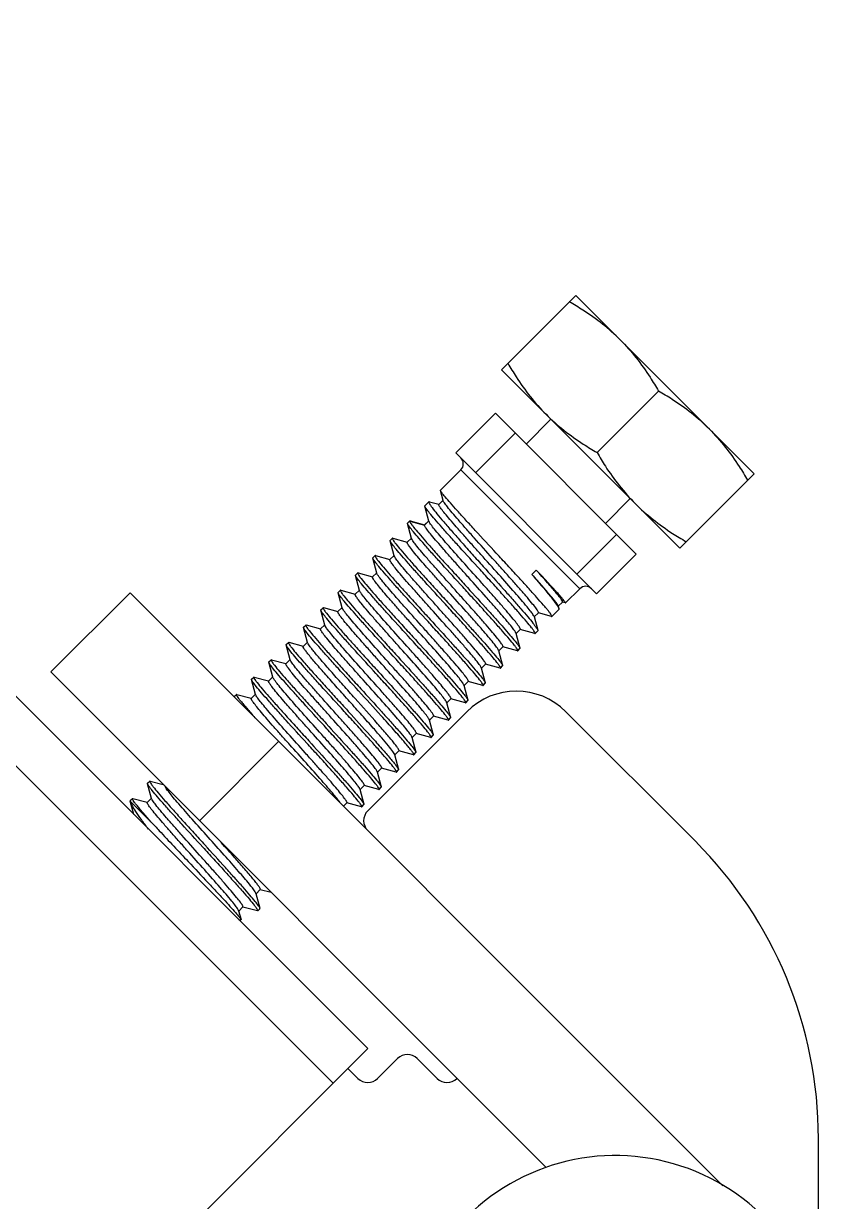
# Model space of a CAD drawing. Extents: x 27938 to 1507990, y 110129 to 923079.
# Drawn here: x 663178 to 663646, y 366413 to 367100 of the extents above; entities that cross this region are included whole.
import ezdxf

# ---------------------------------------------------------------- set-up
doc = ezdxf.new("R2010")
doc.units = 0
doc.header["$LTSCALE"] = 1000
doc.header["$MEASUREMENT"] = 0

msp = doc.modelspace()

# ---------------------------------------------------------------- linework, layer by layer
for p, q in [((663378.48, 366502.44), (660801.22, 369079.7)), ((663358.25, 366482.2), (660780.98, 369059.47)), ((663499.91, 366941.9), (663456.55, 366898.53)), ((663499.91, 366941.9), (663604, 366837.81)), ((663456.55, 366898.53), (663560.63, 366794.45)), ((663548.2, 366886.1), (663512.34, 366850.24)), ((663453.01, 366873.16), (663429.88, 366850.03)), ((663535.26, 366790.91), (663453.01, 366873.16)), ((663485.46, 366869.62), (663471, 366855.16)), ((663464.57, 366861.59), (663441.44, 366838.46)), ((663512.13, 366767.78), (663429.88, 366850.03)), ((663420.92, 366828.21), (663432.84, 366840.13)), ((663502.23, 366770.74), (663432.84, 366840.13)), ((663604, 366837.81), (663560.63, 366794.45)), ((663420.91, 366828.06), (663420.92, 366828.21)), ((663422.48, 366822.24), (663420.91, 366828.06)), ((663411.86, 366819.15), (663414.19, 366821.48)), ((663414.55, 366821.51), (663414.19, 366821.48)), ((663414.55, 366821.51), (663419.99, 366820.06)), ((663419.97, 366819.98), (663422.43, 366822.44)), ((663531.72, 366823.36), (663517.26, 366808.9)), ((663411.83, 366819.09), (663411.86, 366819.15)), ((663411.85, 366818.91), (663411.83, 366819.09)), ((663414.18, 366810.22), (663411.85, 366818.91)), ((663401.73, 366808.79), (663401.75, 366809.03)), ((663404.06, 366800.1), (663401.73, 366808.79)), ((663401.75, 366809.03), (663402.96, 366810.25)), ((663403.01, 366810.3), (663402.97, 366810.23)), ((663402.97, 366810.23), (663411.64, 366807.91)), ((663403.25, 366810.31), (663403.01, 366810.3)), ((663403.25, 366810.31), (663411.7, 366808.07)), ((663411.64, 366807.91), (663414.17, 366810.44)), ((663411.64, 366807.91), (663411.67, 366807.97)), ((663411.67, 366807.97), (663414.12, 366810.43)), ((663391.61, 366798.67), (663391.63, 366798.92)), ((663393.94, 366789.98), (663391.61, 366798.67)), ((663391.63, 366798.92), (663392.89, 366800.18)), ((663393.13, 366800.19), (663392.89, 366800.18)), ((663393.13, 366800.19), (663401.58, 366797.95)), ((663401.55, 366797.86), (663404.01, 366800.31)), ((663523.69, 366802.47), (663500.56, 366779.34)), ((663381.49, 366788.55), (663381.51, 366788.8)), ((663383.82, 366779.86), (663381.49, 366788.55)), ((663381.51, 366788.8), (663382.77, 366790.06)), ((663383.01, 366790.08), (663382.77, 366790.06)), ((663383.01, 366790.08), (663391.46, 366787.83)), ((663391.43, 366787.74), (663393.89, 366790.19)), ((663535.26, 366790.91), (663512.13, 366767.78)), ((663371.37, 366778.43), (663371.39, 366778.68)), ((663373.7, 366769.74), (663371.37, 366778.43)), ((663371.39, 366778.68), (663372.65, 366779.94)), ((663372.89, 366779.96), (663372.65, 366779.94)), ((663372.89, 366779.96), (663381.34, 366777.71)), ((663381.31, 366777.62), (663383.77, 366780.07)), ((663383.87, 366779.71), (663383.82, 366779.86)), ((663476.86, 366781.67), (663474.33, 366779.14)), ((663193.45, 366722.17), (663239.71, 366768.43)), ((663585.73, 366422.41), (663239.71, 366768.43)), ((663361.25, 366768.32), (663361.27, 366768.56)), ((663363.59, 366759.62), (663361.25, 366768.32)), ((663361.27, 366768.56), (663362.53, 366769.82)), ((663362.77, 366769.84), (663362.53, 366769.82)), ((663362.77, 366769.84), (663371.22, 366767.59)), ((663371.2, 366767.5), (663373.65, 366769.95)), ((663493.94, 366762.46), (663502.23, 366770.74)), ((663351.13, 366758.2), (663351.15, 366758.44)), ((663353.47, 366749.5), (663351.13, 366758.2)), ((663351.15, 366758.44), (663352.41, 366759.7)), ((663352.65, 366759.72), (663352.41, 366759.7)), ((663352.65, 366759.72), (663361.1, 366757.47)), ((663361.08, 366757.38), (663363.53, 366759.83)), ((663486.05, 366754.56), (663490.08, 366758.59)), ((663489.67, 366760.7), (663490.11, 366759.03)), ((663492.18, 366762.98), (663489.71, 366760.52)), ((663493.84, 366762.45), (663492.16, 366762.9)), ((663493.84, 366762.45), (663493.94, 366762.46)), ((663475.63, 366754.47), (663477.74, 366746.52)), ((663478.14, 366756.72), (663475.68, 366754.27)), ((663485.86, 366754.55), (663478.11, 366756.63)), ((663485.86, 366754.55), (663486.05, 366754.56)), ((663341.01, 366748.08), (663341.03, 366748.32)), ((663343.35, 366739.38), (663341.01, 366748.08)), ((663341.03, 366748.32), (663342.29, 366749.58)), ((663342.53, 366749.6), (663342.29, 366749.58)), ((663342.53, 366749.6), (663350.98, 366747.35)), ((663350.96, 366747.26), (663353.41, 366749.71)), ((663465.04, 366744.8), (663467.35, 366736.09)), ((663467.54, 366747.04), (663465.09, 366744.59)), ((663475.95, 366744.69), (663467.52, 366746.95)), ((663475.95, 366744.69), (663476.19, 366744.71)), ((663476.19, 366744.71), (663477.72, 366746.23)), ((663477.74, 366746.52), (663477.72, 366746.23)), ((663330.89, 366737.96), (663330.91, 366738.2)), ((663333.23, 366729.26), (663330.89, 366737.96)), ((663330.91, 366738.2), (663332.17, 366739.46)), ((663332.41, 366739.48), (663332.17, 366739.46)), ((663332.41, 366739.48), (663340.86, 366737.23)), ((663340.84, 366737.14), (663343.29, 366739.59)), ((663457.43, 366736.92), (663454.97, 366734.47)), ((663465.83, 366734.57), (663457.4, 366736.83)), ((663454.92, 366734.68), (663457.23, 366725.97)), ((663465.83, 366734.57), (663466.07, 366734.59)), ((663466.07, 366734.59), (663467.34, 366735.85)), ((663467.35, 366736.09), (663467.34, 366735.85)), ((663320.77, 366727.84), (663320.79, 366728.08)), ((663323.11, 366719.14), (663320.77, 366727.84)), ((663320.79, 366728.08), (663322.05, 366729.34)), ((663322.29, 366729.36), (663322.05, 366729.34)), ((663322.29, 366729.36), (663330.74, 366727.11)), ((663330.72, 366727.02), (663333.17, 366729.47)), ((663444.8, 366724.56), (663447.12, 366715.85)), ((663447.31, 366726.8), (663444.85, 366724.35)), ((663455.71, 366724.45), (663447.28, 366726.71)), ((663455.71, 366724.45), (663455.96, 366724.47)), ((663455.96, 366724.47), (663457.22, 366725.73)), ((663457.23, 366725.97), (663457.22, 366725.73)), ((663482.6, 366433.01), (663193.45, 366722.17)), ((663310.66, 366717.72), (663310.67, 366717.96)), ((663312.99, 366709.02), (663310.66, 366717.72)), ((663310.67, 366717.96), (663311.93, 366719.22)), ((663312.18, 366719.24), (663311.93, 366719.22)), ((663312.18, 366719.24), (663320.62, 366716.99)), ((663320.6, 366716.9), (663323.05, 366719.35)), ((663323.18, 366718.94), (663323.11, 366719.14)), ((663437.19, 366716.69), (663434.73, 366714.23)), ((663445.59, 366714.33), (663437.16, 366716.59)), ((663434.68, 366714.44), (663437, 366705.73)), ((663445.59, 366714.33), (663445.84, 366714.35)), ((663445.84, 366714.35), (663447.1, 366715.61)), ((663447.12, 366715.85), (663447.1, 366715.61)), ((663300.53, 366707.82), (663300.55, 366707.84)), ((663300.55, 366707.84), (663301.82, 366709.1)), ((663302.06, 366709.12), (663301.82, 366709.1)), ((663302.06, 366709.12), (663310.5, 366706.87)), ((663310.48, 366706.78), (663312.93, 366709.24)), ((663424.56, 366704.32), (663426.88, 366695.61)), ((663427.07, 366706.57), (663424.61, 366704.11)), ((663435.47, 366704.21), (663427.04, 366706.47)), ((663435.47, 366704.21), (663435.72, 366704.23)), ((663435.72, 366704.23), (663436.98, 366705.49)), ((663437, 366705.73), (663436.98, 366705.49)), ((663436.32, 366699.02), (663378.5, 366641.2)), ((663416.95, 366696.45), (663414.5, 366693.99)), ((663425.36, 366694.09), (663416.92, 366696.36)), ((663426.88, 366695.61), (663426.86, 366695.37)), ((663569.74, 366623.43), (663494.15, 366699.02)), ((663414.44, 366694.2), (663416.76, 366685.49)), ((663425.36, 366694.09), (663425.6, 366694.11)), ((663425.6, 366694.11), (663426.86, 366695.37)), ((663404.32, 366684.08), (663404.26, 366684.26)), ((663404.32, 366684.08), (663406.64, 366675.37)), ((663406.83, 366686.33), (663404.38, 366683.87)), ((663415.24, 366683.97), (663406.8, 366686.24)), ((663415.24, 366683.97), (663415.48, 366683.99)), ((663415.48, 366683.99), (663416.74, 366685.25)), ((663416.76, 366685.49), (663416.74, 366685.25)), ((663280.18, 366635.43), (663326.44, 366681.69)), ((663396.71, 366676.21), (663394.26, 366673.76)), ((663405.12, 366673.85), (663396.69, 366676.12)), ((663405.36, 366673.87), (663406.62, 366675.13)), ((663406.64, 366675.37), (663406.62, 366675.13)), ((663394.2, 366673.96), (663396.52, 366665.25)), ((663405.12, 366673.85), (663405.36, 366673.87)), ((663384.08, 366663.85), (663386.4, 366655.14)), ((663386.59, 366666.09), (663384.14, 366663.64)), ((663395, 366663.73), (663386.57, 366666)), ((663395, 366663.73), (663395.24, 366663.75)), ((663395.24, 366663.75), (663396.5, 366665.01)), ((663396.52, 366665.25), (663396.5, 366665.01)), ((663249.94, 366657), (663249.96, 366657.25)), ((663252.27, 366648.31), (663249.94, 366657)), ((663249.96, 366657.25), (663251.22, 366658.51)), ((663251.46, 366658.53), (663251.22, 366658.51)), ((663251.46, 366658.53), (663259.13, 366656.48)), ((663376.47, 366655.97), (663374.02, 366653.52)), ((663384.88, 366653.62), (663376.45, 366655.88)), ((663385.12, 366653.63), (663386.38, 366654.89)), ((663386.4, 366655.14), (663386.38, 366654.89)), ((663239.84, 366647.13), (663241.1, 366648.39)), ((663241.1, 366648.39), (663241.34, 366648.41)), ((663241.34, 366648.41), (663249.79, 366646.16)), ((663249.77, 366646.07), (663252.22, 366648.52)), ((663373.96, 366653.73), (663376.28, 366645.02)), ((663384.88, 366653.62), (663385.12, 366653.63)), ((663239.84, 366647.13), (663239.82, 366646.89)), ((663241.94, 366638.98), (663239.82, 366646.89)), ((663251.9, 366634.8), (663239.82, 366646.88)), ((663366.35, 366645.85), (663364.32, 366643.82)), ((663374.76, 366643.5), (663366.33, 366645.76)), ((663374.76, 366643.5), (663375, 366643.51)), ((663375, 366643.51), (663376.26, 366644.78)), ((663376.28, 366645.02), (663376.26, 366644.78)), ((663313.25, 366593.01), (663315.57, 366584.3)), ((663315.76, 366595.26), (663313.3, 366592.8)), ((663322.18, 366593.43), (663315.73, 366595.16)), ((663303.13, 366582.89), (663304.5, 366577.73)), ((663305.64, 366585.14), (663303.18, 366582.68)), ((663314.04, 366582.78), (663305.61, 366585.04)), ((663314.29, 366582.8), (663315.55, 366584.06)), ((663315.55, 366584.06), (663315.57, 366584.3)), ((663303.31, 366577.61), (663304.45, 366577.61)), ((663304.5, 366577.73), (663304.45, 366577.61)), ((663378.48, 366502.44), (663141.41, 366265.36)), ((663395.85, 366496.64), (663384.28, 366485.07)), ((663418.98, 366485.07), (663407.41, 366496.64)), ((663372.72, 366485.07), (663366.92, 366490.87)), ((663641.61, 366347.35), (663641.6, 366449.99))]:
    msp.add_line(p, q)
for centre, radius, start, end in [((663429.37, 366843.6), 4.91, 315, 45), ((663505.7, 366767.27), 4.91, 45, 135), ((663465.24, 366670.11), 40.89, 45, 135), ((663384.28, 366635.41), 8.18, 135, 225), ((663396.27, 366449.95), 245.33, 0.00863, 45), ((663401.63, 366490.85), 8.18, 45, 135), ((663378.5, 366490.85), 8.18, 225, 315), ((663424.76, 366490.85), 8.18, 225, 315), ((663523.04, 366317.4), 122.66, 0, 135)]:
    msp.add_arc(centre, radius, start, end)
for points, knots in [([(663525.93, 366915.88), (663519.36, 366922.45), (663509.47, 366930.16), (663498.86, 366936.59), (663496.16, 366938.14)], [0, 0, 0, 0, 0.748734, 1, 1, 1, 1]), ([(663525.93, 366915.88), (663532.51, 366909.31), (663540.21, 366899.42), (663546.65, 366888.8), (663548.2, 366886.1)], [0, 0, 0, 0, 0.748734, 1, 1, 1, 1]), ([(663460.3, 366902.28), (663461.86, 366899.58), (663468.29, 366888.97), (663476, 366879.08), (663482.57, 366872.51)], [0, 0, 0, 0, 0.251266, 1, 1, 1, 1]), ([(663577.98, 366863.84), (663571.41, 366870.41), (663561.52, 366878.11), (663550.9, 366884.55), (663548.2, 366886.1)], [0, 0, 0, 0, 0.748734, 1, 1, 1, 1]), ([(663482.57, 366872.51), (663489.14, 366865.94), (663499.03, 366858.23), (663509.64, 366851.8), (663512.34, 366850.24)], [0, 0, 0, 0, 0.748734, 1, 1, 1, 1]), ([(663577.98, 366863.84), (663584.55, 366857.26), (663592.26, 366847.37), (663598.69, 366836.76), (663600.24, 366834.06)], [0, 0, 0, 0, 0.748734, 1, 1, 1, 1]), ([(663512.34, 366850.24), (663513.9, 366847.54), (663520.33, 366836.93), (663528.04, 366827.04), (663534.61, 366820.47)], [0, 0, 0, 0, 0.251266, 1, 1, 1, 1]), ([(663453.56, 366791.46), (663449.47, 366795.88), (663443.51, 366802.32), (663435.94, 366810.57), (663431.08, 366815.91), (663427.05, 366820.41), (663424, 366823.93), (663422.11, 366826.2), (663421.23, 366827.46), (663420.96, 366827.89), (663420.91, 366828.06)], [0, 0, 0, 0, 0.368142, 0.535897, 0.684709, 0.809342, 0.905414, 0.969598, 0.989056, 1, 1, 1, 1]), ([(663414.19, 366821.48), (663414.11, 366821.4), (663414.19, 366820.95), (663414.53, 366820.31), (663415.18, 366819.27), (663416.63, 366817.29), (663419.21, 366814.07), (663423.11, 366809.45), (663427.94, 366803.9), (663433.5, 366797.61), (663439.56, 366790.83), (663443.75, 366786.16), (663445.88, 366783.78)], [0, 0, 0, 0, 0.007287, 0.022596, 0.046895, 0.080168, 0.172563, 0.296519, 0.44737, 0.619385, 0.805971, 1, 1, 1, 1]), ([(663475.27, 366755.22), (663474.86, 366755.91), (663473.63, 366757.57), (663470.06, 366762.02), (663463.72, 366769.31), (663454.66, 366779.48), (663446.28, 366788.79), (663439.47, 366796.38), (663434.69, 366801.74), (663430.37, 366806.63), (663426.68, 366810.89), (663423.72, 366814.41), (663421.61, 366817.04), (663420.4, 366818.76), (663419.96, 366819.58), (663419.91, 366819.91), (663419.97, 366819.98)], [0, 0, 0, 0, 0.028348, 0.07231, 0.200737, 0.367922, 0.551326, 0.641466, 0.726551, 0.80379, 0.870677, 0.92508, 0.96531, 0.990227, 0.996843, 1, 1, 1, 1]), ([(663478.14, 366756.72), (663478.21, 366756.79), (663478.13, 366757.17), (663477.84, 366757.69), (663477.29, 366758.57), (663476.06, 366760.23), (663473.89, 366762.93), (663470.61, 366766.81), (663466.55, 366771.48), (663461.86, 366776.77), (663456.73, 366782.5), (663449.61, 366790.43), (663442.57, 366798.26), (663435.91, 366805.74), (663431.61, 366810.63), (663428.03, 366814.81), (663425.27, 366818.12), (663423.52, 366820.47), (663422.61, 366821.74), (663422.48, 366822.24)], [0, 0, 0, 0, 0.003461, 0.010825, 0.022535, 0.038573, 0.083113, 0.142879, 0.21566, 0.298761, 0.389116, 0.483412, 0.670116, 0.755815, 0.832283, 0.896851, 0.947308, 0.981997, 1, 1, 1, 1]), ([(663534.61, 366820.47), (663541.18, 366813.9), (663551.07, 366806.19), (663561.68, 366799.76), (663564.38, 366798.2)], [0, 0, 0, 0, 0.748734, 1, 1, 1, 1]), ([(663444.03, 366781.93), (663440.01, 366786.33), (663434.17, 366792.75), (663426.73, 366801), (663421.95, 366806.36), (663417.98, 366810.92), (663414.91, 366814.51), (663413, 366817.05), (663411.99, 366818.39), (663411.85, 366818.91)], [0, 0, 0, 0, 0.36438, 0.530796, 0.678891, 0.803581, 0.9006, 0.966696, 1, 1, 1, 1]), ([(663433.91, 366771.81), (663429.9, 366776.22), (663424.05, 366782.63), (663416.61, 366790.88), (663411.83, 366796.24), (663407.86, 366800.8), (663404.79, 366804.39), (663402.88, 366806.93), (663401.87, 366808.27), (663401.73, 366808.79)], [0, 0, 0, 0, 0.364381, 0.5308, 0.678899, 0.803591, 0.900607, 0.966701, 1, 1, 1, 1]), ([(663402.97, 366810.23), (663402.94, 366810.09), (663403.14, 366809.67), (663403.56, 366808.96), (663404.32, 366807.92), (663405.87, 366805.91), (663408.55, 366802.72), (663412.51, 366798.16), (663417.36, 366792.71), (663422.9, 366786.56), (663428.92, 366779.94), (663433.06, 366775.39), (663435.17, 366773.07)], [0, 0, 0, 0, 0.00868, 0.025879, 0.051887, 0.086569, 0.180747, 0.305089, 0.45505, 0.625126, 0.809034, 1, 1, 1, 1]), ([(663465.04, 366744.8), (663464.9, 366745.29), (663464.03, 366746.53), (663462.35, 366748.83), (663459.69, 366752.03), (663456.27, 366756.05), (663452.16, 366760.74), (663445.82, 366767.9), (663439.13, 366775.37), (663432.36, 366782.93), (663427.49, 366788.39), (663423.03, 366793.45), (663419.14, 366797.92), (663415.98, 366801.67), (663413.86, 366804.3), (663412.64, 366805.96), (663412.06, 366806.83), (663411.73, 366807.43), (663411.6, 366807.8), (663411.64, 366807.91)], [0, 0, 0, 0, 0.018431, 0.053472, 0.104134, 0.168694, 0.244894, 0.330055, 0.515024, 0.608298, 0.697696, 0.780063, 0.852494, 0.912444, 0.95783, 0.974565, 0.987157, 0.995562, 1, 1, 1, 1]), ([(663414.53, 366809.48), (663414.49, 366809.56), (663414.35, 366809.79), (663414.23, 366810.04), (663414.18, 366810.22)], [0, 0, 0, 0, 0.313787, 1, 1, 1, 1]), ([(663467.54, 366747.04), (663467.61, 366747.11), (663467.56, 366747.44), (663467.13, 366748.25), (663465.96, 366749.94), (663463.91, 366752.52), (663461.04, 366755.96), (663457.46, 366760.11), (663453.29, 366764.86), (663448.69, 366770.04), (663442.15, 366777.35), (663434.13, 366786.29), (663425.5, 366796.02), (663419.47, 366802.98), (663416.08, 366807.23), (663414.92, 366808.82), (663414.53, 366809.48)], [0, 0, 0, 0, 0.003296, 0.010079, 0.03549, 0.076381, 0.131511, 0.19909, 0.276886, 0.362322, 0.452558, 0.635372, 0.801219, 0.928261, 0.971785, 1, 1, 1, 1]), ([(663423.79, 366761.69), (663419.78, 366766.1), (663413.93, 366772.51), (663406.49, 366780.76), (663401.71, 366786.12), (663397.74, 366790.68), (663394.67, 366794.27), (663392.77, 366796.81), (663391.75, 366798.15), (663391.61, 366798.67)], [0, 0, 0, 0, 0.364381, 0.530796, 0.678894, 0.80359, 0.900609, 0.966703, 1, 1, 1, 1]), ([(663392.89, 366800.18), (663392.81, 366800.1), (663392.95, 366799.67), (663393.3, 366799.08), (663393.99, 366798.07), (663395.48, 366796.14), (663398.11, 366792.97), (663402.07, 366788.41), (663406.95, 366782.91), (663412.56, 366776.68), (663418.68, 366769.95), (663422.9, 366765.31), (663425.05, 366762.95)], [0, 0, 0, 0, 0.006599, 0.021626, 0.045784, 0.078991, 0.171388, 0.295465, 0.44652, 0.61879, 0.805664, 1, 1, 1, 1]), ([(663457.43, 366736.92), (663457.49, 366736.99), (663457.43, 366737.35), (663456.96, 366738.21), (663455.69, 366740.03), (663453.47, 366742.8), (663450.36, 366746.5), (663446.52, 366750.94), (663442.07, 366755.99), (663437.19, 366761.47), (663430.36, 366769.1), (663423.59, 366776.65), (663417.16, 366783.9), (663412.99, 366788.66), (663409.51, 366792.75), (663406.8, 366796.01), (663405.09, 366798.34), (663404.2, 366799.6), (663404.06, 366800.1)], [0, 0, 0, 0, 0.003453, 0.010691, 0.037881, 0.081592, 0.14037, 0.212138, 0.294327, 0.383985, 0.477885, 0.664852, 0.751185, 0.82854, 0.894141, 0.945651, 0.981282, 1, 1, 1, 1]), ([(663454.92, 366734.68), (663454.78, 366735.18), (663453.89, 366736.44), (663452.18, 366738.77), (663449.47, 366742.02), (663445.99, 366746.11), (663441.82, 366750.87), (663435.4, 366758.12), (663428.62, 366765.67), (663421.8, 366773.3), (663416.92, 366778.79), (663412.46, 366783.84), (663408.62, 366788.28), (663405.51, 366791.98), (663403.29, 366794.75), (663402.02, 366796.56), (663401.55, 366797.43), (663401.49, 366797.79), (663401.55, 366797.86)], [0, 0, 0, 0, 0.01868, 0.054278, 0.105764, 0.171349, 0.248695, 0.335028, 0.522011, 0.615926, 0.705601, 0.787809, 0.859594, 0.918387, 0.96211, 0.989307, 0.996546, 1, 1, 1, 1]), ([(663413.67, 366751.57), (663409.66, 366755.98), (663403.81, 366762.39), (663396.37, 366770.64), (663391.59, 366776), (663387.63, 366780.56), (663384.55, 366784.15), (663382.65, 366786.69), (663381.63, 366788.03), (663381.49, 366788.55)], [0, 0, 0, 0, 0.364389, 0.530808, 0.678904, 0.803593, 0.90061, 0.966703, 1, 1, 1, 1]), ([(663382.77, 366790.06), (663382.69, 366789.98), (663382.83, 366789.55), (663383.18, 366788.97), (663383.87, 366787.95), (663385.36, 366786.02), (663387.99, 366782.85), (663391.95, 366778.29), (663396.83, 366772.79), (663402.45, 366766.56), (663408.56, 366759.83), (663412.78, 366755.19), (663414.93, 366752.83)], [0, 0, 0, 0, 0.006599, 0.021626, 0.045783, 0.07899, 0.171389, 0.295471, 0.446525, 0.618791, 0.805663, 1, 1, 1, 1]), ([(663444.8, 366724.56), (663444.66, 366725.06), (663443.77, 366726.32), (663442.06, 366728.65), (663439.36, 366731.9), (663435.88, 366735.99), (663431.7, 366740.75), (663425.28, 366748), (663418.51, 366755.56), (663411.68, 366763.18), (663406.8, 366768.67), (663402.34, 366773.72), (663398.5, 366778.16), (663395.39, 366781.86), (663393.17, 366784.63), (663391.9, 366786.44), (663391.43, 366787.31), (663391.37, 366787.67), (663391.43, 366787.74)], [0, 0, 0, 0, 0.01868, 0.054279, 0.105765, 0.171349, 0.248696, 0.335028, 0.522011, 0.615926, 0.705601, 0.787809, 0.859594, 0.918386, 0.962109, 0.989307, 0.996546, 1, 1, 1, 1]), ([(663447.31, 366726.8), (663447.37, 366726.87), (663447.31, 366727.23), (663446.84, 366728.1), (663445.57, 366729.91), (663443.35, 366732.68), (663440.24, 366736.38), (663436.4, 366740.82), (663431.95, 366745.87), (663427.07, 366751.35), (663420.24, 366758.98), (663413.47, 366766.53), (663407.04, 366773.78), (663402.87, 366778.55), (663399.39, 366782.63), (663396.68, 366785.89), (663394.97, 366788.22), (663394.08, 366789.48), (663393.94, 366789.98)], [0, 0, 0, 0, 0.003453, 0.010691, 0.03788, 0.081592, 0.14037, 0.212137, 0.294327, 0.383985, 0.477885, 0.664851, 0.751185, 0.82854, 0.894141, 0.945652, 0.981282, 1, 1, 1, 1]), ([(663486.05, 366754.56), (663486.12, 366754.64), (663485.96, 366755.06), (663485.61, 366755.62), (663484.89, 366756.62), (663483.89, 366757.88), (663482.57, 366759.47), (663480.26, 366762.17), (663476.72, 366766.18), (663471.8, 366771.64), (663466.14, 366777.82), (663459.98, 366784.51), (663455.73, 366789.11), (663453.56, 366791.46)], [0, 0, 0, 0, 0.006287, 0.021187, 0.045277, 0.078448, 0.120429, 0.17084, 0.294962, 0.446101, 0.618491, 0.80551, 1, 1, 1, 1]), ([(663403.55, 366741.45), (663399.54, 366745.86), (663393.69, 366752.27), (663386.25, 366760.52), (663381.47, 366765.88), (663377.51, 366770.44), (663374.43, 366774.03), (663372.53, 366776.57), (663371.51, 366777.91), (663371.37, 366778.43)], [0, 0, 0, 0, 0.364379, 0.530797, 0.678896, 0.80359, 0.900607, 0.966701, 1, 1, 1, 1]), ([(663372.65, 366779.94), (663372.57, 366779.86), (663372.71, 366779.43), (663373.06, 366778.85), (663373.75, 366777.83), (663375.24, 366775.9), (663377.87, 366772.73), (663381.83, 366768.17), (663386.71, 366762.67), (663392.33, 366756.44), (663398.44, 366749.71), (663402.66, 366745.08), (663404.81, 366742.71)], [0, 0, 0, 0, 0.006598, 0.021624, 0.045781, 0.078987, 0.171384, 0.29546, 0.44651, 0.618781, 0.80566, 1, 1, 1, 1]), ([(663437.19, 366716.69), (663437.25, 366716.75), (663437.2, 366717.1), (663436.74, 366717.95), (663435.49, 366719.74), (663433.31, 366722.46), (663430.27, 366726.09), (663426.5, 366730.45), (663422.12, 366735.42), (663417.31, 366740.83), (663410.56, 366748.37), (663403.83, 366755.87), (663397.43, 366763.09), (663393.23, 366767.88), (663389.68, 366772.02), (663386.9, 366775.36), (663385.04, 366777.82), (663384.09, 366779.16), (663383.87, 366779.71)], [0, 0, 0, 0, 0.003411, 0.010523, 0.037228, 0.080172, 0.137959, 0.208589, 0.289589, 0.378106, 0.47102, 0.656885, 0.743278, 0.821187, 0.887872, 0.941003, 0.97876, 1, 1, 1, 1]), ([(663476.19, 366744.71), (663476.27, 366744.78), (663476.13, 366745.21), (663475.78, 366745.8), (663475.09, 366746.81), (663473.6, 366748.74), (663470.97, 366751.92), (663467.02, 366756.47), (663462.13, 366761.97), (663456.52, 366768.2), (663450.4, 366774.94), (663446.18, 366779.57), (663444.03, 366781.93)], [0, 0, 0, 0, 0.006599, 0.021626, 0.045784, 0.078991, 0.171388, 0.295465, 0.446519, 0.61879, 0.805664, 1, 1, 1, 1]), ([(663445.88, 366783.78), (663449.85, 366779.37), (663455.62, 366772.94), (663462.97, 366764.68), (663467.7, 366759.29), (663471.63, 366754.7), (663474.68, 366751.06), (663476.59, 366748.46), (663477.59, 366747.07), (663477.74, 366746.52)], [0, 0, 0, 0, 0.362585, 0.528363, 0.676115, 0.800828, 0.898293, 0.965295, 1, 1, 1, 1]), ([(663489.67, 366760.7), (663489.59, 366760.98), (663489.16, 366761.68), (663488.29, 366762.93), (663486.93, 366764.65), (663484.31, 366767.83), (663480.07, 366772.71), (663476.39, 366776.84), (663474.33, 366779.14)], [0, 0, 0, 0, 0.036338, 0.100465, 0.191874, 0.309308, 0.615028, 1, 1, 1, 1]), ([(663474.33, 366779.14), (663476.43, 366776.7), (663480.2, 366772.29), (663485.02, 366766.42), (663488.08, 366762.5), (663489.57, 366760.21), (663490.02, 366759.38), (663490.11, 366759.03)], [0, 0, 0, 0, 0.376924, 0.679521, 0.890722, 0.958383, 1, 1, 1, 1]), ([(663493.94, 366762.46), (663493.98, 366762.49), (663493.91, 366762.69), (663493.74, 366762.96), (663493.41, 366763.43), (663492.69, 366764.34), (663491.41, 366765.85), (663489.44, 366768.07), (663486.94, 366770.83), (663483.96, 366774.07), (663480.55, 366777.74), (663478.13, 366780.31), (663476.86, 366781.67)], [0, 0, 0, 0, 0.005738, 0.019134, 0.040805, 0.070779, 0.155209, 0.27106, 0.416301, 0.588313, 0.78408, 1, 1, 1, 1]), ([(663492.18, 366762.98), (663492.3, 366763.1), (663491.94, 366763.81), (663491.34, 366764.75), (663490.05, 366766.45), (663488.31, 366768.59), (663486.05, 366771.26), (663482.2, 366775.69), (663479.07, 366779.2), (663476.86, 366781.67)], [0, 0, 0, 0, 0.021147, 0.073565, 0.158215, 0.273875, 0.418588, 0.589838, 1, 1, 1, 1]), ([(663434.27, 366715.28), (663433.85, 366715.96), (663432.66, 366717.58), (663429.21, 366721.88), (663423.16, 366728.87), (663414.52, 366738.6), (663406.52, 366747.51), (663400.02, 366754.79), (663395.45, 366759.94), (663391.31, 366764.65), (663387.76, 366768.77), (663384.91, 366772.18), (663382.88, 366774.74), (663381.72, 366776.42), (663381.3, 366777.23), (663381.25, 366777.55), (663381.31, 366777.62)], [0, 0, 0, 0, 0.029221, 0.073567, 0.201629, 0.367682, 0.550054, 0.639909, 0.724906, 0.802249, 0.869396, 0.924152, 0.964754, 0.989983, 0.99672, 1, 1, 1, 1]), ([(663466.07, 366734.59), (663466.15, 366734.66), (663466.02, 366735.09), (663465.67, 366735.68), (663464.97, 366736.69), (663463.48, 366738.63), (663460.85, 366741.8), (663456.9, 366746.35), (663452.01, 366751.85), (663446.4, 366758.08), (663440.28, 366764.82), (663436.06, 366769.45), (663433.91, 366771.81)], [0, 0, 0, 0, 0.006598, 0.021625, 0.04578, 0.078987, 0.171384, 0.295461, 0.446512, 0.618782, 0.805661, 1, 1, 1, 1]), ([(663435.17, 366773.07), (663439.19, 366768.67), (663445.04, 366762.25), (663452.47, 366754), (663457.26, 366748.64), (663461.22, 366744.08), (663464.29, 366740.49), (663466.2, 366737.95), (663467.21, 366736.61), (663467.35, 366736.09)], [0, 0, 0, 0, 0.36446, 0.530907, 0.67902, 0.803709, 0.900704, 0.966759, 1, 1, 1, 1]), ([(663393.43, 366731.33), (663389.42, 366735.74), (663383.57, 366742.15), (663376.13, 366750.4), (663371.35, 366755.76), (663367.39, 366760.32), (663364.32, 366763.92), (663362.41, 366766.45), (663361.39, 366767.79), (663361.25, 366768.32)], [0, 0, 0, 0, 0.364384, 0.5308, 0.678898, 0.803592, 0.90061, 0.966703, 1, 1, 1, 1]), ([(663362.53, 366769.82), (663362.45, 366769.74), (663362.59, 366769.31), (663362.94, 366768.73), (663363.63, 366767.71), (663365.12, 366765.78), (663367.75, 366762.61), (663371.71, 366758.05), (663376.59, 366752.55), (663382.21, 366746.32), (663388.32, 366739.59), (663392.54, 366734.96), (663394.69, 366732.6)], [0, 0, 0, 0, 0.006599, 0.021626, 0.045785, 0.078991, 0.171389, 0.295468, 0.446524, 0.618793, 0.805664, 1, 1, 1, 1]), ([(663424.29, 366704.91), (663423.94, 366705.55), (663422.82, 366707.09), (663419.52, 366711.27), (663413.53, 366718.18), (663404.91, 366727.91), (663396.86, 366736.89), (663390.28, 366744.25), (663385.63, 366749.48), (663381.41, 366754.28), (663377.79, 366758.47), (663374.88, 366761.96), (663372.8, 366764.57), (663371.62, 366766.28), (663371.18, 366767.1), (663371.13, 366767.43), (663371.2, 366767.5)], [0, 0, 0, 0, 0.02672, 0.069018, 0.194536, 0.360069, 0.543539, 0.634344, 0.720433, 0.798907, 0.86713, 0.922821, 0.964145, 0.989828, 0.99668, 1, 1, 1, 1]), ([(663427.07, 366706.57), (663427.13, 366706.63), (663427.08, 366706.97), (663426.63, 366707.81), (663425.41, 366709.56), (663423.28, 366712.23), (663420.3, 366715.79), (663416.6, 366720.08), (663412.3, 366724.96), (663407.56, 366730.29), (663400.89, 366737.75), (663392.78, 366746.79), (663385.16, 366755.38), (663380.01, 366761.37), (663377.14, 366764.8), (663375.15, 366767.37), (663374.12, 366768.81), (663373.84, 366769.4)], [0, 0, 0, 0, 0.003368, 0.010354, 0.036572, 0.078742, 0.135528, 0.20501, 0.284805, 0.372166, 0.464077, 0.64881, 0.81371, 0.881483, 0.936251, 0.976167, 1, 1, 1, 1]), ([(663383.31, 366721.21), (663379.3, 366725.62), (663373.45, 366732.04), (663366.01, 366740.28), (663361.23, 366745.64), (663357.27, 366750.2), (663354.2, 366753.8), (663352.29, 366756.33), (663351.27, 366757.67), (663351.13, 366758.2)], [0, 0, 0, 0, 0.364389, 0.530808, 0.678905, 0.803593, 0.900609, 0.966702, 1, 1, 1, 1]), ([(663352.41, 366759.7), (663352.33, 366759.62), (663352.47, 366759.19), (663352.82, 366758.61), (663353.51, 366757.59), (663355, 366755.66), (663357.64, 366752.49), (663361.59, 366747.93), (663366.48, 366742.43), (663372.09, 366736.2), (663378.2, 366729.47), (663382.42, 366724.84), (663384.58, 366722.48)], [0, 0, 0, 0, 0.006599, 0.021626, 0.045782, 0.078989, 0.171387, 0.295468, 0.446521, 0.618788, 0.805663, 1, 1, 1, 1]), ([(663414.29, 366694.57), (663414, 366695.17), (663412.96, 366696.62), (663410.95, 366699.2), (663408.07, 366702.64), (663402.91, 366708.64), (663395.29, 366717.23), (663387.19, 366726.26), (663380.53, 366733.71), (663375.8, 366739.03), (663371.51, 366743.9), (663367.82, 366748.18), (663364.85, 366751.73), (663362.73, 366754.39), (663361.51, 366756.13), (663361.06, 366756.97), (663361.01, 366757.31), (663361.08, 366757.38)], [0, 0, 0, 0, 0.024173, 0.064372, 0.119353, 0.187267, 0.352243, 0.536827, 0.628608, 0.715817, 0.795456, 0.864788, 0.921444, 0.963514, 0.989667, 0.996638, 1, 1, 1, 1]), ([(663363.83, 366759.06), (663363.8, 366759.12), (663363.71, 366759.3), (663363.62, 366759.48), (663363.59, 366759.62)], [0, 0, 0, 0, 0.304527, 1, 1, 1, 1]), ([(663416.95, 366696.45), (663417.01, 366696.51), (663416.96, 366696.85), (663416.53, 366697.67), (663415.34, 366699.38), (663413.25, 366702), (663410.33, 366705.5), (663406.7, 366709.7), (663402.48, 366714.51), (663397.82, 366719.75), (663391.22, 366727.12), (663383.17, 366736.11), (663374.55, 366745.84), (663368.57, 366752.74), (663365.28, 366756.9), (663364.18, 366758.43), (663363.83, 366759.06)], [0, 0, 0, 0, 0.003326, 0.010193, 0.035938, 0.077359, 0.133176, 0.201544, 0.28017, 0.366406, 0.457339, 0.640956, 0.806417, 0.931592, 0.973615, 1, 1, 1, 1]), ([(663455.96, 366724.47), (663456.03, 366724.54), (663455.9, 366724.97), (663455.55, 366725.56), (663454.85, 366726.57), (663453.36, 366728.51), (663450.73, 366731.68), (663446.78, 366736.23), (663441.89, 366741.73), (663436.28, 366747.96), (663430.16, 366754.7), (663425.94, 366759.33), (663423.79, 366761.69)], [0, 0, 0, 0, 0.006599, 0.021626, 0.045783, 0.078991, 0.17139, 0.295472, 0.446528, 0.618793, 0.805664, 1, 1, 1, 1]), ([(663425.05, 366762.95), (663429.07, 366758.55), (663434.92, 366752.13), (663442.36, 366743.88), (663447.14, 366738.52), (663451.1, 366733.96), (663454.17, 366730.37), (663456.08, 366727.83), (663457.09, 366726.5), (663457.23, 366725.97)], [0, 0, 0, 0, 0.364466, 0.530913, 0.679023, 0.803712, 0.900708, 0.966761, 1, 1, 1, 1]), ([(663490.11, 366759.03), (663490.12, 366758.98), (663490.15, 366758.84), (663490.15, 366758.66), (663490.08, 366758.59)], [0, 0, 0, 0, 0.336514, 1, 1, 1, 1]), ([(663445.84, 366714.35), (663445.91, 366714.42), (663445.78, 366714.86), (663445.43, 366715.44), (663444.73, 366716.45), (663443.24, 366718.39), (663440.61, 366721.56), (663436.66, 366726.11), (663431.77, 366731.61), (663426.16, 366737.84), (663420.04, 366744.58), (663415.82, 366749.21), (663413.67, 366751.57)], [0, 0, 0, 0, 0.006597, 0.021623, 0.045779, 0.078985, 0.171381, 0.295456, 0.44651, 0.618782, 0.805661, 1, 1, 1, 1]), ([(663414.93, 366752.83), (663418.95, 366748.43), (663424.8, 366742.01), (663432.24, 366733.76), (663437.02, 366728.4), (663440.98, 366723.84), (663444.06, 366720.25), (663445.96, 366717.71), (663446.98, 366716.38), (663447.12, 366715.85)], [0, 0, 0, 0, 0.364457, 0.530899, 0.679012, 0.803706, 0.900705, 0.966759, 1, 1, 1, 1]), ([(663475.63, 366754.47), (663475.61, 366754.52), (663475.52, 366754.79), (663475.38, 366755.03), (663475.27, 366755.22)], [0, 0, 0, 0, 0.186143, 1, 1, 1, 1]), ([(663373.19, 366711.1), (663369.18, 366715.5), (663363.33, 366721.92), (663355.9, 366730.16), (663351.11, 366735.52), (663347.15, 366740.08), (663344.08, 366743.68), (663342.17, 366746.21), (663341.15, 366747.55), (663341.01, 366748.08)], [0, 0, 0, 0, 0.364378, 0.530795, 0.678895, 0.803589, 0.900607, 0.966701, 1, 1, 1, 1]), ([(663342.29, 366749.58), (663342.22, 366749.5), (663342.35, 366749.07), (663342.7, 366748.49), (663343.39, 366747.48), (663344.88, 366745.54), (663347.52, 366742.37), (663351.47, 366737.81), (663356.36, 366732.31), (663361.97, 366726.08), (663368.08, 366719.35), (663372.31, 366714.72), (663374.46, 366712.36)], [0, 0, 0, 0, 0.006598, 0.021624, 0.045781, 0.078987, 0.171383, 0.295458, 0.446509, 0.61878, 0.80566, 1, 1, 1, 1]), ([(663404.26, 366684.26), (663404.04, 366684.81), (663403.08, 366686.17), (663401.2, 366688.64), (663398.4, 366692), (663393.3, 366697.95), (663385.67, 366706.55), (663377.53, 366715.64), (663370.79, 366723.17), (663365.99, 366728.57), (663361.62, 366733.53), (663357.85, 366737.88), (663354.82, 366741.5), (663352.65, 366744.21), (663351.4, 366745.99), (663350.95, 366746.85), (663350.89, 366747.19), (663350.96, 366747.26)], [0, 0, 0, 0, 0.021586, 0.059632, 0.112982, 0.179814, 0.344197, 0.529911, 0.622691, 0.711053, 0.791891, 0.862368, 0.92002, 0.96286, 0.9895, 0.996595, 1, 1, 1, 1]), ([(663353.86, 366748.7), (663353.81, 366748.78), (663353.66, 366749.04), (663353.52, 366749.3), (663353.47, 366749.5)], [0, 0, 0, 0, 0.316982, 1, 1, 1, 1]), ([(663406.83, 366686.33), (663406.89, 366686.39), (663406.85, 366686.72), (663406.42, 366687.53), (663405.26, 366689.21), (663403.22, 366691.77), (663400.36, 366695.2), (663396.8, 366699.33), (663392.66, 366704.05), (663388.07, 366709.21), (663381.56, 366716.5), (663373.56, 366725.42), (663364.92, 366735.15), (663358.87, 366742.13), (663355.45, 366746.41), (663354.26, 366748.02), (663353.86, 366748.7)], [0, 0, 0, 0, 0.003285, 0.010037, 0.035326, 0.076021, 0.1309, 0.198187, 0.275678, 0.360819, 0.450797, 0.633314, 0.7993, 0.92703, 0.971108, 1, 1, 1, 1]), ([(663363.08, 366700.98), (663359.06, 366705.38), (663353.21, 366711.8), (663345.78, 366720.04), (663340.99, 366725.4), (663337.03, 366729.96), (663333.96, 366733.56), (663332.05, 366736.1), (663331.04, 366737.43), (663330.89, 366737.96)], [0, 0, 0, 0, 0.364386, 0.530805, 0.678901, 0.803594, 0.900611, 0.966704, 1, 1, 1, 1]), ([(663332.17, 366739.46), (663332.1, 366739.39), (663332.23, 366738.95), (663332.58, 366738.37), (663333.28, 366737.36), (663334.76, 366735.42), (663337.4, 366732.25), (663341.35, 366727.69), (663346.24, 366722.2), (663351.85, 366715.97), (663357.97, 366709.23), (663362.19, 366704.6), (663364.34, 366702.24)], [0, 0, 0, 0, 0.006599, 0.021626, 0.045784, 0.078991, 0.171389, 0.29547, 0.446525, 0.618793, 0.805664, 1, 1, 1, 1]), ([(663381.73, 366689.44), (663379.53, 366691.94), (663374.93, 366697.12), (663367.91, 366704.96), (663360.85, 366712.84), (663354.29, 366720.23), (663349.36, 366725.87), (663346.03, 366729.78), (663344.09, 366732.14), (663342.59, 366734.04), (663341.51, 366735.54), (663340.99, 366736.39), (663340.73, 366737.03), (663340.84, 366737.14)], [0, 0, 0, 0, 0.158726, 0.329961, 0.501874, 0.662563, 0.800917, 0.858659, 0.907407, 0.946342, 0.974839, 0.992548, 1, 1, 1, 1]), ([(663384.26, 366691.97), (663379.91, 366696.92), (663373.2, 366704.41), (663364.31, 366714.33), (663357.92, 366721.51), (663352.34, 366727.87), (663348.39, 366732.49), (663345.94, 366735.53), (663344.66, 366737.19), (663343.83, 366738.41), (663343.42, 366739.1), (663343.35, 366739.38)], [0, 0, 0, 0, 0.315652, 0.481067, 0.637651, 0.775532, 0.886036, 0.92879, 0.962295, 0.98609, 1, 1, 1, 1]), ([(663435.72, 366704.23), (663435.79, 366704.31), (663435.66, 366704.74), (663435.31, 366705.32), (663434.61, 366706.33), (663433.13, 366708.27), (663430.49, 366711.44), (663426.54, 366716), (663421.65, 366721.5), (663416.04, 366727.73), (663409.92, 366734.46), (663405.7, 366739.09), (663403.55, 366741.45)], [0, 0, 0, 0, 0.006599, 0.021625, 0.045781, 0.078988, 0.171386, 0.295465, 0.446518, 0.618786, 0.805663, 1, 1, 1, 1]), ([(663404.81, 366742.71), (663408.83, 366738.31), (663414.68, 366731.89), (663422.12, 366723.64), (663426.9, 366718.28), (663430.86, 366713.72), (663433.94, 366710.13), (663435.84, 366707.59), (663436.86, 366706.26), (663437, 366705.73)], [0, 0, 0, 0, 0.364462, 0.53091, 0.679022, 0.803711, 0.900705, 0.966759, 1, 1, 1, 1]), ([(663425.6, 366694.11), (663425.67, 366694.19), (663425.54, 366694.62), (663425.19, 366695.2), (663424.49, 366696.22), (663423.01, 366698.15), (663420.37, 366701.32), (663416.42, 366705.88), (663411.53, 366711.38), (663405.92, 366717.61), (663399.81, 366724.34), (663395.58, 366728.97), (663393.43, 366731.33)], [0, 0, 0, 0, 0.006599, 0.021626, 0.045784, 0.078991, 0.171389, 0.29547, 0.446525, 0.618793, 0.805664, 1, 1, 1, 1]), ([(663394.69, 366732.6), (663398.71, 366728.19), (663404.56, 366721.77), (663412, 366713.52), (663416.78, 366708.16), (663420.75, 366703.6), (663423.82, 366700.01), (663425.72, 366697.47), (663426.74, 366696.14), (663426.88, 366695.61)], [0, 0, 0, 0, 0.364464, 0.53091, 0.679021, 0.803712, 0.900709, 0.966761, 1, 1, 1, 1]), ([(663352.96, 366690.86), (663348.94, 366695.26), (663343.09, 366701.68), (663335.66, 366709.92), (663330.87, 366715.29), (663326.91, 366719.84), (663323.84, 366723.44), (663321.93, 366725.98), (663320.92, 366727.31), (663320.77, 366727.84)], [0, 0, 0, 0, 0.364384, 0.530804, 0.678902, 0.803592, 0.900607, 0.966702, 1, 1, 1, 1]), ([(663322.05, 366729.34), (663321.98, 366729.27), (663322.11, 366728.84), (663322.46, 366728.25), (663323.16, 366727.24), (663324.65, 366725.3), (663327.28, 366722.13), (663331.23, 366717.58), (663336.12, 366712.08), (663341.73, 366705.85), (663347.85, 366699.11), (663352.07, 366694.48), (663354.22, 366692.12)], [0, 0, 0, 0, 0.006599, 0.021625, 0.045781, 0.078988, 0.171385, 0.295464, 0.446516, 0.618785, 0.805662, 1, 1, 1, 1]), ([(663384.08, 366663.85), (663383.95, 366664.34), (663383.06, 366665.6), (663381.35, 366667.93), (663378.64, 366671.19), (663375.16, 366675.27), (663370.99, 366680.04), (663364.56, 366687.29), (663357.79, 366694.84), (663350.96, 366702.47), (663346.08, 366707.95), (663341.63, 366713), (663337.78, 366717.44), (663334.68, 366721.14), (663332.46, 366723.91), (663331.18, 366725.73), (663330.71, 366726.6), (663330.65, 366726.95), (663330.72, 366727.02)], [0, 0, 0, 0, 0.01868, 0.054279, 0.105765, 0.171349, 0.248696, 0.335028, 0.522011, 0.615926, 0.705601, 0.787808, 0.859593, 0.918386, 0.962109, 0.989307, 0.996546, 1, 1, 1, 1]), ([(663386.59, 366666.09), (663386.66, 366666.16), (663386.6, 366666.51), (663386.13, 366667.38), (663384.85, 366669.2), (663382.63, 366671.97), (663379.53, 366675.67), (663375.68, 366680.1), (663371.23, 366685.15), (663366.35, 366690.64), (663359.53, 366698.26), (663352.75, 366705.82), (663346.33, 366713.06), (663342.16, 366717.83), (663338.67, 366721.91), (663335.97, 366725.17), (663334.25, 366727.5), (663333.36, 366728.76), (663333.23, 366729.26)], [0, 0, 0, 0, 0.003454, 0.01069, 0.03788, 0.081592, 0.14037, 0.212137, 0.294327, 0.383985, 0.477885, 0.664852, 0.751185, 0.82854, 0.894141, 0.945652, 0.981282, 1, 1, 1, 1]), ([(663342.84, 366680.74), (663338.82, 366685.14), (663332.97, 366691.56), (663325.54, 366699.8), (663320.75, 366705.17), (663316.79, 366709.73), (663313.72, 366713.32), (663311.81, 366715.86), (663310.8, 366717.19), (663310.66, 366717.72)], [0, 0, 0, 0, 0.364379, 0.530793, 0.678892, 0.803588, 0.900607, 0.966702, 1, 1, 1, 1]), ([(663311.93, 366719.22), (663311.86, 366719.15), (663311.99, 366718.72), (663312.34, 366718.13), (663313.04, 366717.12), (663314.53, 366715.18), (663317.16, 366712.01), (663321.11, 366707.46), (663326, 366701.96), (663331.61, 366695.73), (663337.73, 366688.99), (663341.95, 366684.36), (663344.1, 366682)], [0, 0, 0, 0, 0.006599, 0.021625, 0.045782, 0.078989, 0.171386, 0.295462, 0.446515, 0.618786, 0.805663, 1, 1, 1, 1]), ([(663373.59, 366654.5), (663373.19, 366655.17), (663372.02, 366656.76), (663368.61, 366661.03), (663362.58, 366668), (663353.94, 366677.73), (663345.93, 366686.66), (663339.41, 366693.96), (663334.81, 366699.13), (663330.66, 366703.86), (663327.08, 366708), (663324.22, 366711.44), (663322.18, 366714.01), (663321.01, 366715.7), (663320.58, 366716.51), (663320.54, 366716.84), (663320.6, 366716.9)], [0, 0, 0, 0, 0.028545, 0.072339, 0.199717, 0.365632, 0.548301, 0.638412, 0.723703, 0.80135, 0.868787, 0.923795, 0.96459, 0.989941, 0.996709, 1, 1, 1, 1]), ([(663376.47, 366655.97), (663376.54, 366656.04), (663376.48, 366656.38), (663376.03, 366657.23), (663374.79, 366659.01), (663372.62, 366661.71), (663369.6, 366665.33), (663365.84, 366669.67), (663361.49, 366674.61), (663356.7, 366680), (663349.96, 366687.52), (663341.82, 366696.6), (663334.2, 366705.2), (663329.09, 366711.16), (663326.28, 366714.53), (663324.38, 366717.01), (663323.41, 366718.39), (663323.18, 366718.94)], [0, 0, 0, 0, 0.003399, 0.010476, 0.037047, 0.079778, 0.13729, 0.207604, 0.288273, 0.376472, 0.469111, 0.654667, 0.819135, 0.88612, 0.939701, 0.978051, 1, 1, 1, 1]), ([(663415.48, 366683.99), (663415.56, 366684.07), (663415.42, 366684.5), (663415.07, 366685.08), (663414.38, 366686.1), (663412.89, 366688.03), (663410.25, 366691.2), (663406.3, 366695.76), (663401.41, 366701.26), (663395.8, 366707.49), (663389.69, 366714.22), (663385.47, 366718.85), (663383.31, 366721.21)], [0, 0, 0, 0, 0.006598, 0.021624, 0.045781, 0.078987, 0.171383, 0.295458, 0.446509, 0.618781, 0.80566, 1, 1, 1, 1]), ([(663384.58, 366722.48), (663388.59, 366718.07), (663394.44, 366711.65), (663401.88, 366703.41), (663406.66, 366698.04), (663410.63, 366693.48), (663413.7, 366689.89), (663415.6, 366687.35), (663416.62, 366686.02), (663416.76, 366685.49)], [0, 0, 0, 0, 0.364457, 0.530901, 0.679015, 0.803708, 0.900705, 0.966759, 1, 1, 1, 1]), ([(663390.26, 366692.28), (663388.94, 366693.76), (663383.27, 366700.04), (663377.57, 366706.3), (663373.19, 366711.1)], [0, 0, 0, 0, 0.233463, 1, 1, 1, 1]), ([(663374.46, 366712.36), (663378.47, 366707.95), (663384.32, 366701.53), (663391.76, 366693.29), (663396.54, 366687.92), (663400.51, 366683.36), (663403.58, 366679.77), (663405.48, 366677.23), (663406.5, 366675.9), (663406.64, 366675.37)], [0, 0, 0, 0, 0.364467, 0.530914, 0.679025, 0.803711, 0.900706, 0.96676, 1, 1, 1, 1]), ([(663434.68, 366714.44), (663434.66, 366714.5), (663434.56, 366714.79), (663434.4, 366715.06), (663434.27, 366715.28)], [0, 0, 0, 0, 0.182637, 1, 1, 1, 1]), ([(663301.82, 366709.1), (663301.73, 366709.02), (663301.92, 366708.5), (663302.35, 366707.82), (663303.21, 366706.61), (663304.41, 366705.08), (663306, 366703.15), (663308.75, 366699.91), (663311.01, 366697.33), (663312.62, 366695.51)], [0, 0, 0, 0, 0.021666, 0.072748, 0.15515, 0.268368, 0.411224, 0.582145, 1, 1, 1, 1]), ([(663362.95, 366645.18), (663361.66, 366647.05), (663357.88, 366651.59), (663351.08, 366659.47), (663342.43, 366669.16), (663334.59, 366677.91), (663328.29, 366684.96), (663323.9, 366689.91), (663319.95, 366694.42), (663316.57, 366698.35), (663313.87, 366701.61), (663311.95, 366704.04), (663310.86, 366705.63), (663310.46, 366706.41), (663310.42, 366706.72), (663310.48, 366706.78)], [0, 0, 0, 0, 0.084185, 0.218091, 0.385276, 0.565061, 0.652706, 0.735182, 0.809919, 0.874592, 0.927202, 0.966148, 0.990336, 0.996808, 1, 1, 1, 1]), ([(663366.35, 366645.85), (663366.42, 366645.92), (663366.37, 366646.26), (663365.92, 366647.09), (663364.71, 366648.83), (663362.59, 366651.48), (663359.63, 366655.03), (663355.95, 366659.29), (663351.67, 366664.16), (663346.95, 366669.46), (663340.3, 366676.9), (663332.21, 366685.92), (663324.59, 366694.51), (663319.42, 366700.51), (663316.53, 366703.96), (663314.5, 366706.57), (663313.45, 366708.03), (663313.15, 366708.63)], [0, 0, 0, 0, 0.003356, 0.01031, 0.036397, 0.078361, 0.13488, 0.204056, 0.283529, 0.37058, 0.462223, 0.64665, 0.811707, 0.879769, 0.934974, 0.975469, 1, 1, 1, 1]), ([(663424.56, 366704.32), (663424.55, 366704.36), (663424.48, 366704.57), (663424.38, 366704.76), (663424.29, 366704.91)], [0, 0, 0, 0, 0.194567, 1, 1, 1, 1]), ([(663395.24, 366663.75), (663395.32, 366663.83), (663395.18, 366664.26), (663394.83, 366664.84), (663394.14, 366665.86), (663392.65, 366667.79), (663390.02, 366670.96), (663386.06, 366675.52), (663381.18, 366681.02), (663375.56, 366687.25), (663369.45, 366693.98), (663365.23, 366698.62), (663363.08, 366700.98)], [0, 0, 0, 0, 0.006599, 0.021626, 0.045785, 0.078992, 0.171389, 0.295468, 0.446523, 0.618793, 0.805664, 1, 1, 1, 1]), ([(663364.34, 366702.24), (663365.83, 366700.6), (663371.53, 366694.34), (663377.23, 366688.08), (663381.4, 366683.43)], [0, 0, 0, 0, 0.261902, 1, 1, 1, 1]), ([(663385.12, 366653.63), (663385.2, 366653.71), (663385.06, 366654.14), (663384.71, 366654.73), (663384.02, 366655.74), (663382.53, 366657.67), (663379.9, 366660.84), (663375.94, 366665.4), (663371.06, 366670.9), (663365.44, 366677.13), (663359.33, 366683.86), (663355.11, 366688.5), (663352.96, 366690.86)], [0, 0, 0, 0, 0.006598, 0.021624, 0.045781, 0.078987, 0.171384, 0.295459, 0.44651, 0.618781, 0.80566, 1, 1, 1, 1]), ([(663354.22, 366692.12), (663358.23, 366687.71), (663364.08, 366681.3), (663371.52, 366673.05), (663376.31, 366667.69), (663380.27, 366663.13), (663383.34, 366659.53), (663385.25, 366657), (663386.26, 366655.66), (663386.4, 366655.14)], [0, 0, 0, 0, 0.364457, 0.530904, 0.679017, 0.803709, 0.900704, 0.966759, 1, 1, 1, 1]), ([(663394.2, 366673.96), (663394.13, 366674.22), (663393.79, 366674.83), (663392.63, 366676.56), (663390.22, 366679.56), (663386.4, 366684.11), (663383.4, 366687.53), (663381.73, 366689.44)], [0, 0, 0, 0, 0.039274, 0.105078, 0.314338, 0.617974, 1, 1, 1, 1]), ([(663396.71, 366676.21), (663396.82, 366676.31), (663396.58, 366676.92), (663396.08, 366677.73), (663395.07, 366679.16), (663393.66, 366680.96), (663391.82, 366683.21), (663388.66, 366686.94), (663386.09, 366689.89), (663384.26, 366691.97)], [0, 0, 0, 0, 0.022218, 0.074532, 0.158649, 0.273649, 0.417805, 0.588812, 1, 1, 1, 1]), ([(663405.36, 366673.87), (663405.48, 366673.99), (663405.12, 366674.68), (663404.54, 366675.59), (663403.28, 366677.26), (663401.57, 366679.36), (663399.35, 366681.99), (663395.55, 366686.36), (663392.45, 366689.84), (663390.26, 366692.28)], [0, 0, 0, 0, 0.020875, 0.072778, 0.156805, 0.27192, 0.416355, 0.587757, 1, 1, 1, 1]), ([(663344.1, 366682), (663348.11, 366677.59), (663353.97, 366671.18), (663361.4, 366662.93), (663366.19, 366657.57), (663370.15, 366653.01), (663373.22, 366649.41), (663375.13, 366646.88), (663376.14, 366645.54), (663376.28, 366645.02)], [0, 0, 0, 0, 0.364467, 0.530914, 0.679024, 0.803711, 0.900707, 0.96676, 1, 1, 1, 1]), ([(663381.4, 366683.43), (663383.44, 366681.15), (663387.07, 366677.07), (663391.26, 366672.25), (663393.84, 366669.12), (663395.17, 366667.43), (663396.03, 366666.21), (663396.45, 366665.53), (663396.52, 366665.25)], [0, 0, 0, 0, 0.386955, 0.692705, 0.809684, 0.900509, 0.964067, 1, 1, 1, 1]), ([(663375, 366643.51), (663375.08, 366643.59), (663374.94, 366644.02), (663374.59, 366644.61), (663373.9, 366645.62), (663372.41, 366647.55), (663369.78, 366650.72), (663365.82, 366655.28), (663360.94, 366660.78), (663355.32, 366667.01), (663349.21, 366673.75), (663344.99, 366678.38), (663342.84, 366680.74)], [0, 0, 0, 0, 0.006599, 0.021626, 0.045783, 0.07899, 0.171389, 0.295471, 0.446525, 0.61879, 0.805663, 1, 1, 1, 1]), ([(663282.12, 366620.02), (663278.11, 366624.43), (663272.26, 366630.84), (663264.82, 366639.09), (663260.04, 366644.45), (663256.08, 366649.01), (663253, 366652.6), (663251.1, 366655.14), (663250.08, 366656.48), (663249.94, 366657)], [0, 0, 0, 0, 0.364385, 0.530801, 0.678898, 0.803593, 0.900611, 0.966703, 1, 1, 1, 1]), ([(663251.22, 366658.51), (663251.14, 366658.43), (663251.28, 366658), (663251.63, 366657.42), (663252.32, 366656.4), (663253.81, 366654.47), (663256.44, 366651.3), (663260.4, 366646.74), (663265.28, 366641.24), (663270.9, 366635.01), (663277.01, 366628.28), (663281.23, 366623.65), (663283.38, 366621.28)], [0, 0, 0, 0, 0.006599, 0.021626, 0.045784, 0.078991, 0.171389, 0.295469, 0.446524, 0.618793, 0.805664, 1, 1, 1, 1]), ([(663312.82, 366593.88), (663311.83, 366595.49), (663308.55, 366599.46), (663302.51, 366606.58), (663294.41, 366615.68), (663285.36, 366625.79), (663276.46, 366635.74), (663269.66, 366643.44), (663265.17, 366648.72), (663262.71, 366651.7), (663261.03, 366653.92), (663260.17, 366655.16), (663259.95, 366655.67)], [0, 0, 0, 0, 0.069491, 0.189091, 0.344864, 0.518441, 0.689316, 0.837304, 0.897101, 0.944984, 0.979576, 1, 1, 1, 1]), ([(663373.96, 366653.73), (663373.95, 366653.78), (663373.85, 366654.05), (663373.71, 366654.3), (663373.59, 366654.5)], [0, 0, 0, 0, 0.185678, 1, 1, 1, 1]), ([(663251.9, 366634.8), (663250.29, 366636.62), (663248.03, 366639.19), (663245.28, 366642.44), (663243.7, 366644.36), (663242.49, 366645.89), (663241.63, 366647.1), (663241.21, 366647.79), (663241.01, 366648.3), (663241.1, 366648.39)], [0, 0, 0, 0, 0.417873, 0.588778, 0.731623, 0.84485, 0.927253, 0.978335, 1, 1, 1, 1]), ([(663305.64, 366585.14), (663305.7, 366585.2), (663305.64, 366585.56), (663305.17, 366586.43), (663303.9, 366588.24), (663301.68, 366591.01), (663298.57, 366594.71), (663294.73, 366599.15), (663290.28, 366604.2), (663285.4, 366609.68), (663278.57, 366617.31), (663271.8, 366624.86), (663265.38, 366632.11), (663261.2, 366636.88), (663257.72, 366640.96), (663255.01, 366644.22), (663253.3, 366646.55), (663252.41, 366647.81), (663252.27, 366648.31)], [0, 0, 0, 0, 0.003453, 0.010691, 0.037881, 0.081592, 0.14037, 0.212138, 0.294327, 0.383985, 0.477885, 0.664851, 0.751185, 0.82854, 0.894141, 0.945652, 0.981282, 1, 1, 1, 1]), ([(663250.41, 366630.51), (663249.03, 366632.36), (663246.54, 366635.74), (663243.32, 366640.35), (663241.12, 366643.92), (663240.06, 366646.01), (663239.82, 366646.88)], [0, 0, 0, 0, 0.35475, 0.644699, 0.861172, 1, 1, 1, 1]), ([(663302.73, 366583.71), (663302.32, 366584.39), (663301.13, 366586), (663297.7, 366590.29), (663291.65, 366597.27), (663283.01, 366607.01), (663275.01, 366615.92), (663268.5, 366623.2), (663263.92, 366628.36), (663259.78, 366633.08), (663256.22, 366637.2), (663253.37, 366640.63), (663251.33, 366643.19), (663250.17, 366644.87), (663249.75, 366645.68), (663249.7, 366646), (663249.77, 366646.07)], [0, 0, 0, 0, 0.029015, 0.073193, 0.201046, 0.367057, 0.54952, 0.639452, 0.72454, 0.801975, 0.869211, 0.924044, 0.964704, 0.989971, 0.996717, 1, 1, 1, 1]), ([(663251.9, 366634.8), (663253.52, 366633.06), (663260.75, 366625.3), (663268.03, 366617.58), (663273.68, 366611.58)], [0, 0, 0, 0, 0.223731, 1, 1, 1, 1]), ([(663282.12, 366620.02), (663284.27, 366617.66), (663288.49, 366613.03), (663294.61, 366606.3), (663300.22, 366600.07), (663305.11, 366594.57), (663309.06, 366590.01), (663311.69, 366586.84), (663313.18, 366584.9), (663313.88, 366583.89), (663314.23, 366583.31), (663314.36, 366582.88), (663314.29, 366582.8)], [0, 0, 0, 0, 0.194338, 0.381212, 0.553481, 0.704536, 0.828613, 0.92101, 0.954219, 0.978374, 0.993402, 1, 1, 1, 1]), ([(663315.57, 366584.3), (663315.43, 366584.83), (663314.41, 366586.16), (663312.51, 366588.7), (663309.43, 366592.29), (663305.47, 366596.85), (663300.69, 366602.21), (663293.25, 366610.46), (663287.4, 366616.88), (663283.38, 366621.28)], [0, 0, 0, 0, 0.033241, 0.099295, 0.196291, 0.32098, 0.469094, 0.635539, 1, 1, 1, 1]), ([(663303.24, 366611.09), (663302.44, 366612), (663299.03, 366615.86), (663295.61, 366619.7), (663292.98, 366622.63)], [0, 0, 0, 0, 0.235512, 1, 1, 1, 1]), ([(663273.68, 366611.58), (663277.56, 366607.46), (663283.19, 366601.47), (663290.36, 366593.8), (663294.94, 366588.85), (663298.74, 366584.69), (663301.61, 366581.45), (663303.39, 366579.38), (663304.21, 366578.25), (663304.46, 366577.88), (663304.5, 366577.73)], [0, 0, 0, 0, 0.37043, 0.538559, 0.687482, 0.812003, 0.90768, 0.97105, 0.98988, 1, 1, 1, 1]), ([(663315.76, 366595.26), (663315.86, 366595.36), (663315.63, 366595.97), (663315.13, 366596.78), (663314.1, 366598.22), (663312.68, 366600.03), (663310.83, 366602.29), (663307.66, 366606.04), (663305.07, 366609.01), (663303.24, 366611.09)], [0, 0, 0, 0, 0.022206, 0.074532, 0.158683, 0.27372, 0.417905, 0.588944, 1, 1, 1, 1]), ([(663313.25, 366593.01), (663313.23, 366593.07), (663313.12, 366593.37), (663312.96, 366593.65), (663312.82, 366593.88)], [0, 0, 0, 0, 0.181527, 1, 1, 1, 1]), ([(663303.13, 366582.89), (663303.11, 366582.95), (663303.01, 366583.23), (663302.86, 366583.5), (663302.73, 366583.71)], [0, 0, 0, 0, 0.183551, 1, 1, 1, 1]), ([(663314.29, 366582.8), (663314.26, 366582.78), (663314.17, 366582.75), (663314.09, 366582.77), (663314.04, 366582.78)], [0, 0, 0, 0, 0.398964, 1, 1, 1, 1])]:
    msp.add_open_spline(points, degree=3, knots=knots)
for points in [[(663373.84, 366769.4), (663373.79, 366769.51), (663373.74, 366769.62), (663373.7, 366769.74)], [(663313.15, 366708.63), (663313.09, 366708.76), (663313.03, 366708.89), (663312.99, 366709.02)], [(663414.44, 366694.2), (663414.41, 366694.33), (663414.35, 366694.45), (663414.29, 366694.57)]]:
    msp.add_open_spline(points, degree=3)

doc.saveas('drawing.dxf')
